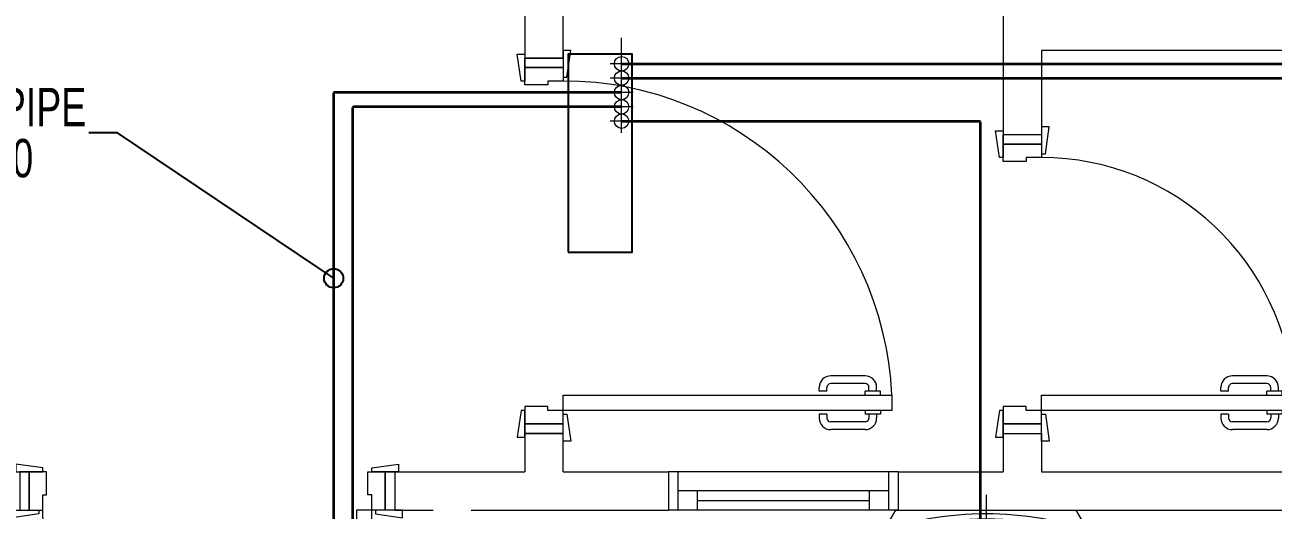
# Model space of a CAD drawing. Header units: millimetres. Extents: x -160614 to 59925, y -157025 to 0.
# Drawn here: x -134996 to -131735, y -99213 to -97946 of the extents above; entities that cross this region are included whole.
import ezdxf
from ezdxf import colors
from ezdxf.entities.mleader import LeaderData, LeaderLine
from ezdxf.math import Vec2, Vec3

# ---------------------------------------------------------------- set-up
doc = ezdxf.new("R2010")
doc.units = ezdxf.units.MM
doc.header["$LTSCALE"] = 8
doc.linetypes.add('AXES', pattern=[50.8, 31.75, -6.35, 6.35, -6.35])
doc.layers.get('0').update_dxf_attribs({"color": 9, "lineweight": 5})
for name, color, linetype, lineweight in [('72_EGR_EQP_TAG', 9, 'Continuous', 5), ('Aluminum', 9, 'Continuous', 5), ('SANIT', 9, 'Continuous', 5), ('Walls', 9, 'Continuous', 5), ('Wooden Joinery', 9, 'Continuous', 5)]:
    doc.layers.add(name, color=color, linetype=linetype, lineweight=lineweight)
for name, color, linetype in [('A-OPEN', 4, 'Continuous'), ('M-TEXT-RP', 7, 'Continuous'), ('REF', 42, 'Continuous'), ('REF-thin', 8, 'Continuous')]:
    doc.layers.add(name, color=color, linetype=linetype)
doc.layers.get('0').off()
doc.layers.get('0').freeze()
doc.styles.add('LEROY100', font='arial.ttf', dxfattribs={"width": 0.7})

# ---------------------------------------------------------------- blocks, each defined once
blk = doc.blocks.new('A$C72370EFE')
at = {"layer": 'Wooden Joinery'}
for p, q in [((-0.01, -0.03), (-0.01, -0.07)), ((0, -0.03), (-0.01, -0.03)), ((0.04, -0.03), (0.05, -0.03)), ((0.05, -0.03), (0.05, -0.07)), ((-0.01, -0.04), (-0.02, -0.04)), ((-0.01, -0.06), (-0.02, -0.06)), ((0.05, -0.04), (0.06, -0.04)), ((0.05, -0.06), (0.06, -0.06)), ((-0.05, -0.07), (-0.05, -0.16)), ((-0.03, -0.07), (-0.03, -0.16)), ((0, -0.07), (-0.01, -0.07)), ((0.04, -0.07), (0.05, -0.07)), ((0.07, -0.07), (0.07, -0.16)), ((0.09, -0.07), (0.09, -0.16)), ((-0.01, -0.17), (-0.02, -0.17)), ((-0.01, -0.19), (-0.02, -0.19)), ((-0.01, -0.17), (-0.01, -0.19)), ((0.05, -0.17), (0.06, -0.17)), ((0.05, -0.17), (0.05, -0.19)), ((0.05, -0.19), (0.06, -0.19))]:
    blk.add_line(p, q, dxfattribs=at)
for centre, radius, start, end in [((-0.02, -0.07), 0.03, 90, 180), ((-0.02, -0.07), 0.01, 90, 180), ((0.06, -0.07), 0.03, 0, 90), ((0.06, -0.07), 0.01, 0, 90), ((-0.02, -0.16), 0.03, 180, 270), ((-0.02, -0.16), 0.01, 180, 270), ((0.06, -0.16), 0.01, 270, 0), ((0.06, -0.16), 0.03, 270, 0)]:
    blk.add_arc(centre, radius, start, end, dxfattribs=at)
blk = doc.blocks.new('A$C5DAD61B4')
at = {"layer": 'Wooden Joinery'}
for points in [[(80, 959.1), (80, 969.1), (10, 979.1), (10, 959.1)], [(940, 959.1), (940, 969.1), (1010, 979.1), (1010, 959.1)], [(70, 859.1), (70, 849.1), (0, 839.1), (0, 859.1)], [(120, 859.1), (120, 0), (80, 0), (80, 859.1)], [(950, 859.1), (950, 849.1), (1020, 839.1), (1020, 859.1)]]:
    blk.add_lwpolyline(points, close=True, dxfattribs=at)
for points in [[(45, 859.1), (45, 959.1), (20, 959.1), (20, 859.1), (45, 859.1)], [(45, 859.1), (80, 859.1), (80, 899.1), (90, 899.1), (90, 959.1), (45, 959.1), (45, 859.1)], [(975, 859.1), (940, 859.1), (940, 899.1), (930, 899.1), (930, 959.1), (975, 959.1), (975, 859.1)], [(975, 859.1), (975, 959.1), (1000, 959.1), (1000, 859.1), (975, 859.1)]]:
    blk.add_lwpolyline(points, dxfattribs=at)
blk.add_arc((80, 859.1), 860, 272.666, 0, dxfattribs=at)
at = {"layer": 'Wooden Joinery', "xscale": 999.9999999998854, "yscale": 999.9999999998854, "zscale": 999.9999999998854, "rotation": 180}
blk.add_blockref('A$C72370EFE', (120, 0), dxfattribs=at)
blk = doc.blocks.new('A$C268A7CF0')
at = {"layer": 'Wooden Joinery'}
for points in [[(80, 758.8), (80, 768.8), (10, 778.8), (10, 758.8)], [(740, 758.8), (740, 768.8), (810, 778.8), (810, 758.8)], [(70, 658.8), (70, 648.8), (0, 638.8), (0, 658.8)], [(120, 658.8), (120, 0), (80, 0), (80, 658.8)], [(750, 658.8), (750, 648.8), (820, 638.8), (820, 658.8)]]:
    blk.add_lwpolyline(points, close=True, dxfattribs=at)
for points in [[(45, 658.8), (45, 758.8), (20, 758.8), (20, 658.8), (45, 658.8)], [(45, 658.8), (80, 658.8), (80, 698.8), (90, 698.8), (90, 758.8), (45, 758.8), (45, 658.8)], [(775, 658.8), (740, 658.8), (740, 698.8), (730, 698.8), (730, 758.8), (775, 758.8), (775, 658.8)], [(775, 658.8), (775, 758.8), (800, 758.8), (800, 658.8), (775, 658.8)]]:
    blk.add_lwpolyline(points, dxfattribs=at)
blk.add_arc((80, 658.8), 660, 273.4748, 0, dxfattribs=at)
at = {"layer": 'Wooden Joinery', "xscale": 999.9999999998854, "yscale": 999.9999999998854, "zscale": 999.9999999998854, "rotation": 180}
blk.add_blockref('A$C72370EFE', (120, 0), dxfattribs=at)
blk = doc.blocks.new('lav-manta 60')
at = {"layer": 'SANIT'}
for p, q in [((0, 0.04), (0, -0.56)), ((-0.2658, -0.0529), (-0.2358, 0)), ((-0.2358, 0), (0.2358, 0)), ((0.2658, -0.0529), (0.2358, 0)), ((-0.015, -0.1473), (-0.0199, -0.064)), ((0.0389, -0.1142), (0.0087, -0.0575)), ((0.0191, -0.077), (0.0199, -0.064)), ((-0.3, -0.0789), (-0.3, -0.18)), ((-0.2185, -0.0841), (-0.2383, -0.1537)), ((0.0274, -0.121), (-0.0078, -0.0673)), ((0.2185, -0.0841), (0.2383, -0.1537)), ((0.3, -0.0789), (0.3, -0.18)), ((0.015, -0.1473), (0.0174, -0.1057))]:
    blk.add_line(p, q, dxfattribs=at)
for centre, radius, start, end in [((0, -0.8557), 0.8457, 70.1771, 109.8229), ((0, -0.8696), 0.8457, 78.1914, 101.8086), ((-0.28, -0.0789), 0.02, 109.8229, 180), ((-0.1608, -0.1006), 0.06, 101.8086, 164.0794), ((0, -0.0617), 0.025, 320.7474, 220.368), ((0, -0.0617), 0.02, 353.2671, 186.682), ((0, -0.0617), 0.00966, 25.4127, 215.9577), ((0.1608, -0.1006), 0.06, 15.9206, 78.1914), ((0.28, -0.0789), 0.02, 0, 70.1771), ((-0.1645, -0.189), 0.06, 102.0883, 174.8142), ((0, -0.9572), 0.8457, 91.1572, 102.0883), ((0, -0.9572), 0.8457, 88.5486, 88.844), ((0.0332, -0.1176), 0.00666, 210.6852, 30.6852), ((0, -0.9572), 0.8457, 77.9117, 87.4274), ((0.1645, -0.189), 0.06, 5.1858, 77.9117), ((0, -0.18), 0.035, 115.3106, 64.6894), ((0, -0.18), 0.0275, 117.1496, 62.8504), ((0, -0.1473), 0.015, 180, 0), ((0, -0.18), 0.3, 180, 0), ((0, -0.2039), 0.2252, 174.8142, 5.1858), ((0, -0.1282), 0.2252, 190.6097, 349.3903)]:
    blk.add_arc(centre, radius, start, end, dxfattribs=at)
blk = doc.blocks.new('GF1')
at = {"layer": 'Aluminum', "color": 9}
for p, q in [((-132714.4, -99112.6), (-133314.4, -99112.6)), ((-133289.4, -99112.6), (-133289.4, -99212.6)), ((-132739.4, -99112.6), (-132739.4, -99212.6)), ((-132739.4, -99162.6), (-133289.4, -99162.6)), ((-133239.4, -99162.6), (-133239.4, -99212.6)), ((-132789.4, -99162.6), (-132789.4, -99212.6)), ((-133239.4, -99187.6), (-132789.4, -99187.6)), ((-132714.4, -99212.6), (-133314.4, -99212.6))]:
    blk.add_line(p, q, dxfattribs=at)
at = {"layer": 'Walls', "color": 9}
for p, q in [((-133589.4, -98032.6), (-133589.4, -94492.6)), ((-133689.4, -97812.6), (-133689.4, -98032.6)), ((-132439.4, -97812.6), (-132439.4, -98232.6)), ((-130839.4, -98012.6), (-132339.4, -98012.6)), ((-132339.4, -98012.6), (-132339.4, -98232.6)), ((-133589.4, -98032.6), (-133689.4, -98032.6)), ((-132439.4, -98232.6), (-132339.4, -98232.6)), ((-133689.4, -99012.6), (-133689.4, -99112.6)), ((-133589.4, -99012.6), (-133689.4, -99012.6)), ((-133589.4, -99112.6), (-133589.4, -99012.6)), ((-132439.4, -99012.6), (-132339.4, -99012.6)), ((-132439.4, -99012.6), (-132439.4, -99112.6)), ((-132339.4, -99012.6), (-132339.4, -99112.6)), ((-134029.4, -99112.6), (-133689.4, -99112.6)), ((-134029.4, -99112.6), (-134029.4, -99212.6)), ((-133589.4, -99112.6), (-133314.4, -99112.6)), ((-133314.4, -99112.6), (-133314.4, -99212.6)), ((-132714.4, -99112.6), (-132439.4, -99112.6)), ((-132714.4, -99112.6), (-132714.4, -99212.6)), ((-132339.4, -99112.6), (-130839.4, -99112.6)), ((-134029.4, -99212.6), (-133929.4, -99212.6)), ((-133829.4, -99212.6), (-133314.4, -99212.6)), ((-132714.4, -99212.6), (-130839.4, -99212.6))]:
    blk.add_line(p, q, dxfattribs=at)
at = {"layer": 'SANIT', "color": 9, "xscale": 1000.000000000223, "yscale": 1000.000000000223, "zscale": 1000.000000000223, "rotation": 359.9999995639858}
blk.add_blockref('lav-manta 60', (-132484.4, -99212.6), dxfattribs=at)
at = {"layer": 'Wooden Joinery', "color": 9, "rotation": 90.00000000000001}
for name, p in [('A$C5DAD61B4', (-132730.3, -99032.6)), ('A$C268A7CF0', (-131680.6, -99032.6))]:
    blk.add_blockref(name, p, dxfattribs=at)
at = {"layer": 'Wooden Joinery', "color": 9, "xscale": -1}
blk.add_blockref('A$C5DAD61B4', (-134009.4, -100071.7), dxfattribs=at)
blk = doc.blocks.new('_Origin')
at = {"color": 0, "linetype": 'ByBlock', "lineweight": -2}
blk.add_line((0, 0), (-1, 0), dxfattribs=at)
blk.add_circle((0, 0), 0.5, dxfattribs=at)

msp = doc.modelspace()

# ---------------------------------------------------------------- linework, layer by layer
at = {"layer": 'A-OPEN'}
msp.add_lwpolyline([(-133576.2, -98539.6), (-133409.4, -98539.6), (-133409.4, -98022.6), (-133576.2, -98022.6)], close=True, dxfattribs=at)
at = {"layer": 'REF', "lineweight": 35}
for p, q in [((-133436.7, -98047.5), (-126284.3, -98047.5)), ((-133436.7, -98085), (-129835.9, -98085)), ((-134189, -100476.9), (-134189, -98124.6)), ((-133436.7, -98122.5), (-134186.9, -98122.5)), ((-133436.7, -98160), (-134136.5, -98160)), ((-134138.6, -102917.3), (-134138.6, -98162.1)), ((-133436.7, -98197.5), (-132502.1, -98197.5)), ((-132500, -98199.6), (-132500, -100443.5))]:
    msp.add_line(p, q, dxfattribs=at)
at = {"layer": 'REF', "linetype": 'Continuous', "lineweight": 15, "ltscale": 1.02}
for centre in [(-133436.7, -98047.5), (-133436.7, -98085), (-133436.7, -98122.5), (-133436.7, -98160), (-133436.7, -98197.5)]:
    msp.add_circle(centre, 18.8, dxfattribs=at)
at = {"layer": 'REF', "lineweight": 35}
for centre in [(-134186.9, -98124.6), (-134136.5, -98162.1)]:
    msp.add_arc(centre, 2.12, 90, 180, dxfattribs=at)
at = {"layer": 'REF', "lineweight": 35, "ltscale": 1.034}
msp.add_arc((-132502.1, -98199.6), 2.12, 0, 90, dxfattribs=at)
at = {"layer": 'REF-thin', "linetype": 'AXES', "lineweight": 20, "ltscale": 1.02}
for p, q in [((-133436.7, -98040), (-133436.7, -97980)), ((-133436.7, -98077.5), (-133436.7, -98017.5)), ((-133406.7, -98047.5), (-133466.7, -98047.5)), ((-133436.7, -98115), (-133436.7, -98055)), ((-133406.7, -98085), (-133466.7, -98085)), ((-133436.7, -98152.5), (-133436.7, -98092.5)), ((-133406.7, -98122.5), (-133466.7, -98122.5)), ((-133406.7, -98160), (-133466.7, -98160)), ((-133436.7, -98190), (-133436.7, -98130)), ((-133436.7, -98227.5), (-133436.7, -98167.5)), ((-133406.7, -98197.5), (-133466.7, -98197.5))]:
    msp.add_line(p, q, dxfattribs=at)

# ---------------------------------------------------------------- block references
at = {"layer": '72_EGR_EQP_TAG'}
msp.add_blockref('GF1', (0, 0), dxfattribs=at)

# ---------------------------------------------------------------- leaders
at = {"layer": 'M-TEXT-RP', "lineweight": 15}
ml = msp.add_multileader_mtext('Standard', dxfattribs=at)
ml.set_content('\\A1;REF.PIPE{\\H0.99997x;\\P\\A0;\\H1.00003x;\\C1;I.L=-80}', color=256, style='LEROY100')
ml.set_leader_properties()
ml.set_arrow_properties(name='ORIGIN')
ml.build(insert=Vec2(0, 0))
ml.multileader.update_dxf_attribs({"text_left_attachment_type": 2, "text_right_attachment_type": 2, "dogleg_length": 277.5, "arrow_head_size": 50})
ctx = ml.context
ctx.base_point, ctx.char_height, ctx.arrow_head_size, ctx.landing_gap_size, ctx.plane_origin = Vec3(-135301.2, -98228.3), 100, 50, 20, Vec3(-134317.6, -94700.9)
ctx.left_attachment, ctx.right_attachment = 2, 2
notes = []
notes.append((ctx, [(1, (1, 1, 0), (-134754.2, -98228.3), (-1, 0), 74.3, [(0, [(-134189, -98607.6)], 0, [])])]))
ctx.mtext.insert, ctx.mtext.width, ctx.mtext.line_spacing_factor, ctx.mtext.flow_direction = Vec3(-135281.2, -98110.6), 43.984, 0.8, 5
for ctx, leaders in notes:
    for number, flags, end, landing, length, lines in leaders:
        leader = LeaderData()
        leader.index, (leader.has_last_leader_line, leader.has_dogleg_vector, leader.attachment_direction) = number, flags
        leader.last_leader_point, leader.dogleg_vector, leader.dogleg_length = Vec3(end), Vec3(landing), length
        for number, points, colour, breaks in lines:
            line = LeaderLine()
            line.index, line.vertices, line.color, line.breaks = number, Vec3.list(points), colors.encode_raw_color(colour), breaks
            leader.lines.append(line)
        ctx.leaders.append(leader)

doc.saveas('drawing.dxf')
